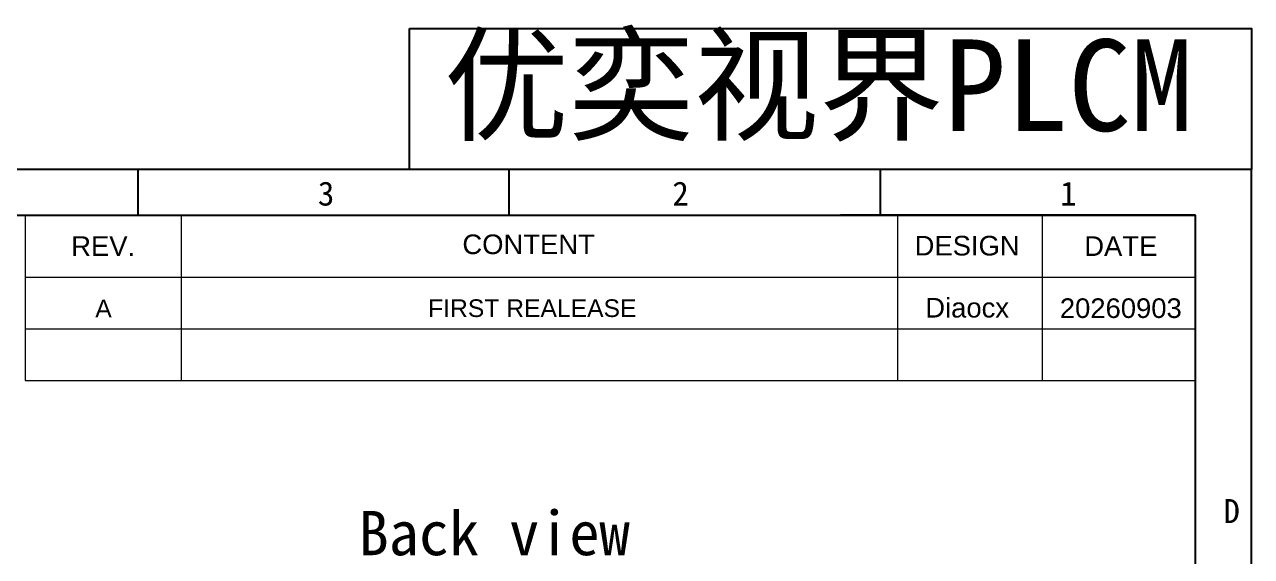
# Model space of a CAD drawing. Header units: millimetres. Extents: x 3623 to 6062, y 1175 to 2021.
# Drawn here: x 5544.6 to 5744.2, y 1920.6 to 2007.2 of the extents above; entities that cross this region are included whole.
import ezdxf
from ezdxf.enums import TextEntityAlignment as Align

# ---------------------------------------------------------------- set-up
doc = ezdxf.new("R2010")
doc.units = ezdxf.units.MM
doc.header["$LTSCALE"] = 0.1
doc.styles.add('T', font='arial.ttf')
doc.styles.add('VIEW 4', font='', dxfattribs={"height": 4})
doc.styles.add('宋体', font='', dxfattribs={"height": 2.5})
doc.styles.get('VIEW 4').set_extended_font_data('SimSun')
doc.styles.get('宋体').set_extended_font_data('SimSun')

msp = doc.modelspace()

# ---------------------------------------------------------------- linework, layer by layer
at = {"color": 0}
for p, q in [((5744.183, 1983.601), (5266.947, 1983.601)), ((5563.105, 1976.181), (5563.105, 1983.601)), ((5623.465, 1976.181), (5623.465, 1983.601)), ((5683.824, 1976.181), (5683.824, 1983.601)), ((5744.183, 1644.125), (5744.183, 1983.601)), ((5744.183, 1975.767), (5744.183, 1981.642))]:
    msp.add_line(p, q, dxfattribs=at)
at = {"lineweight": 0}
for p, q in [((5544.726, 1976.181), (5544.726, 1966.083)), ((5570.081, 1976.181), (5570.081, 1966.083)), ((5686.6, 1976.235), (5686.6, 1949.253)), ((5710.156, 1976.181), (5710.156, 1966.083)), ((5544.726, 1966.083), (5544.726, 1949.253)), ((5544.726, 1966.083), (5735.045, 1966.083)), ((5570.081, 1966.083), (5570.081, 1949.253)), ((5710.156, 1966.083), (5710.156, 1949.253)), ((5544.726, 1957.668), (5735.045, 1957.668)), ((5544.726, 1949.253), (5735.045, 1949.253))]:
    msp.add_line(p, q, dxfattribs=at)
at = {"color": 1, "ltscale": 100, "elevation": 0}
msp.add_lwpolyline([(5607.221, 2006.552), (5744.183, 2006.552), (5744.183, 1983.601), (5607.221, 1983.601)], close=True, dxfattribs=at)
at = {"color": 0, "elevation": 0}
msp.add_lwpolyline([(5275.801, 1976.181), (5735.045, 1976.181), (5735.045, 1652.801), (5275.801, 1652.801)], close=True, dxfattribs=at)
at = {"color": 0, "linetype": 'Continuous', "elevation": 0}
msp.add_lwpolyline([(5735.045, 1976.181), (5677.343, 1976.181)], dxfattribs=at)

# ---------------------------------------------------------------- texts
at = {"color": 0, "style": '宋体'}
for s, p in [('3', (5593.661, 1979.684)), ('2', (5651.323, 1979.684)), ('1', (5714.38, 1979.684)), ('D', (5740.968, 1928.015))]:
    msp.add_text(s, height=3.917, dxfattribs=at).set_placement(p, align=Align.MIDDLE_CENTER)
at = {"lineweight": 0, "style": 'T'}
for s, height, p in [('REV.', 3.1914, (5557.403, 1971.132)), ('CONTENT', 3.1914, (5626.601, 1971.426)), ('DATE', 3.1914, (5722.931, 1971.132)), ('A', 2.872, (5557.451, 1960.978)), ('FIRST REALEASE', 2.87226, (5627.199, 1961.034)), ('20260903', 3.1914, (5722.931, 1961.034))]:
    msp.add_text(s, height=height, dxfattribs=at).set_placement(p, align=Align.MIDDLE)
for s, p in [('DESIGN', (5697.935, 1971.205)), ('Diaocx', (5697.935, 1961.107))]:
    msp.add_text(s, height=3.1914, dxfattribs=at).set_placement(p, align=Align.MIDDLE_CENTER)
at = {"color": 1, "ltscale": 100, "insert": (5612.819, 2004.774), "char_height": 14.9023, "width": 193.83098, "attachment_point": 1, "style": 'VIEW 4'}
msp.add_mtext('优奕视界PLCM', dxfattribs=at)
at = {"ltscale": 10, "insert": (5598.948, 1928.033), "char_height": 7.2, "width": 66.25581, "attachment_point": 1, "style": 'VIEW 4'}
msp.add_mtext('Back view', dxfattribs=at)

doc.saveas('drawing.dxf')
